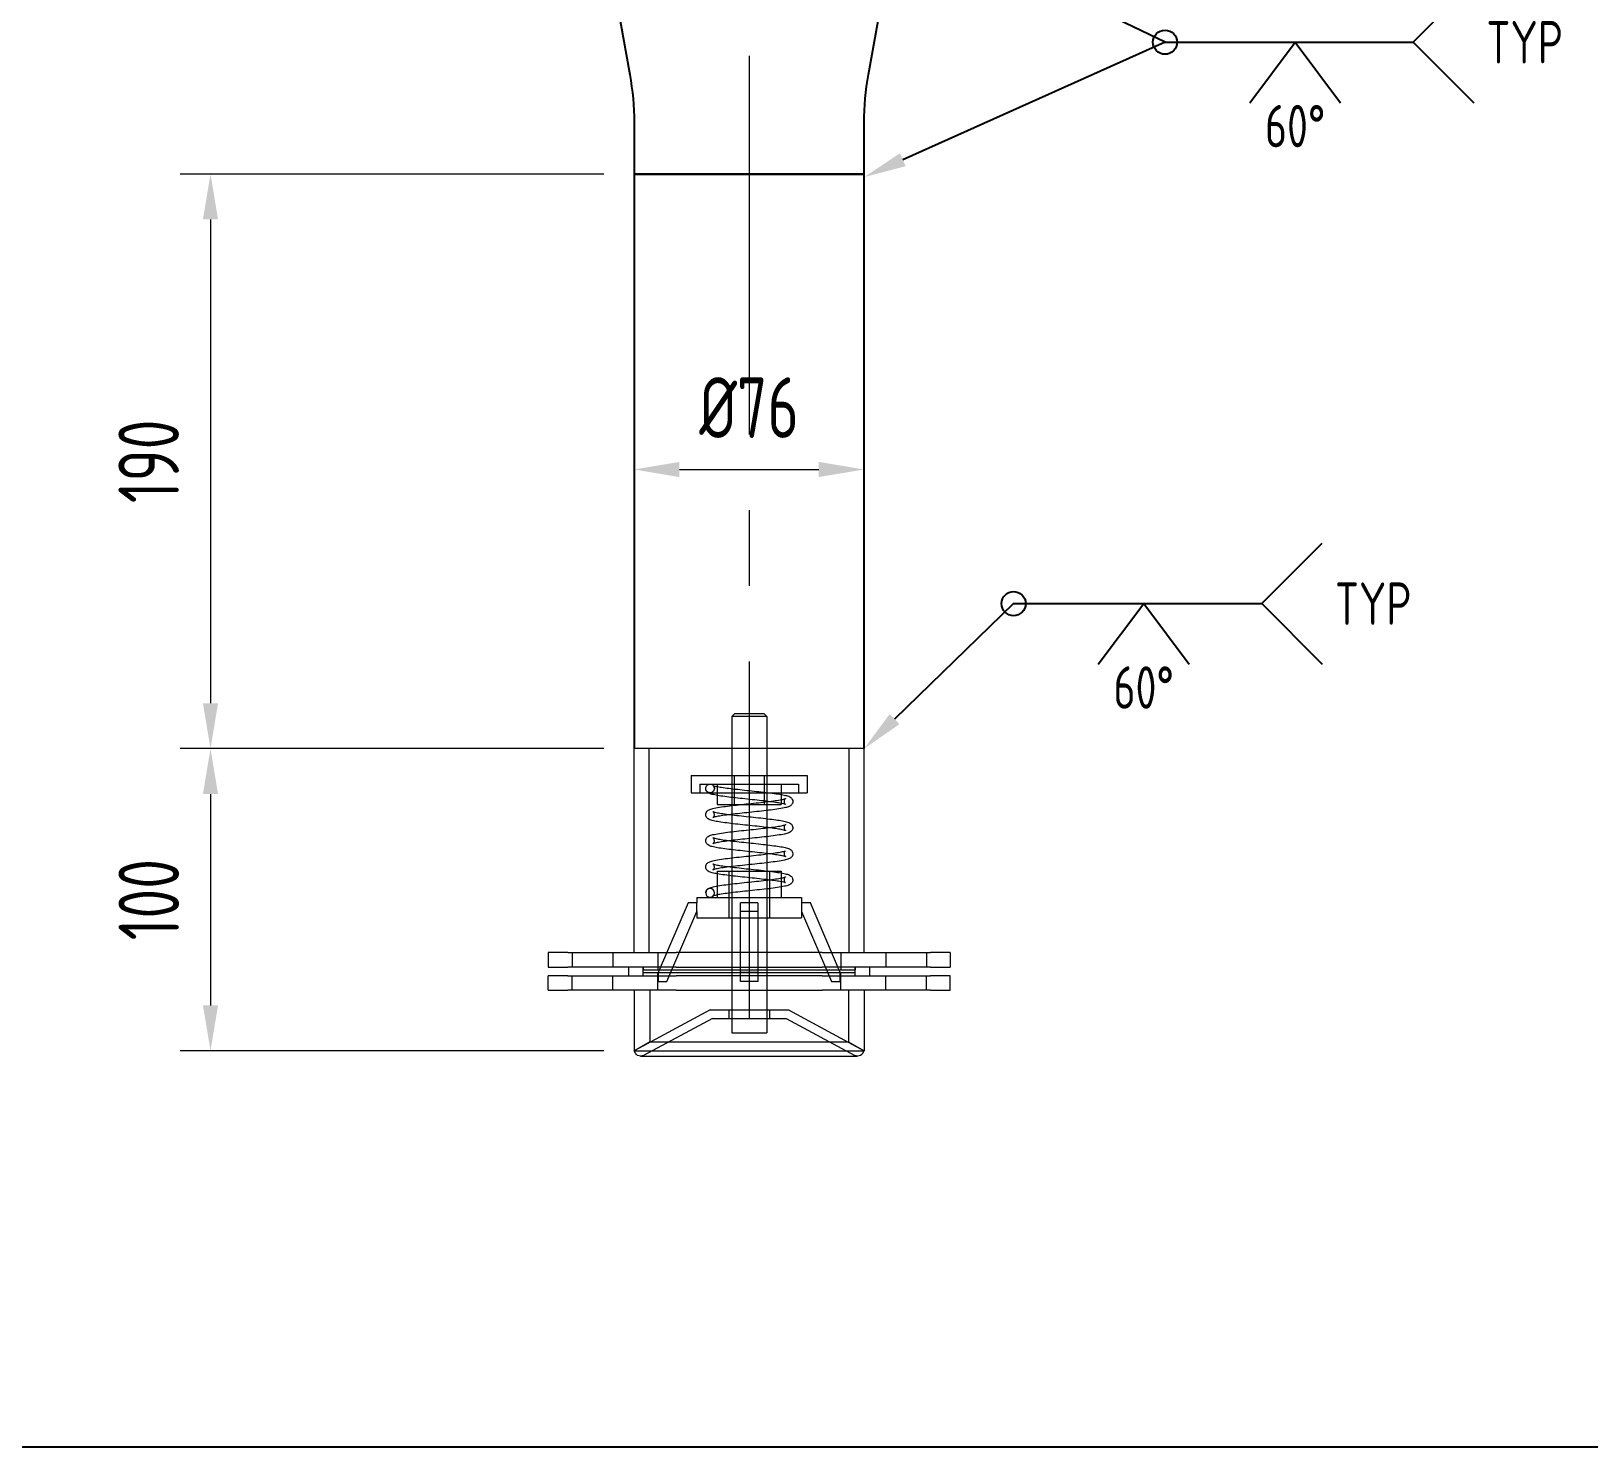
# Model space of a CAD drawing. Header units: millimetres. Extents: x -46397 to 283259, y -8690 to 23983.
# Drawn here: x 183077 to 183592, y -1792 to -1324 of the extents above; entities that cross this region are included whole.
import ezdxf

# ---------------------------------------------------------------- set-up
doc = ezdxf.new("R2010")
doc.units = ezdxf.units.MM
doc.linetypes.add('CENTER', pattern=[2, 1.25, -0.25, 0.25, -0.25])
doc.layers.get('Defpoints').update_dxf_attribs({"lineweight": 0})
for name, color, linetype, lineweight in [('AM_5', 3, 'Continuous', 25), ('Dtext', 255, 'Continuous', 20), ('DUONGTAM', 1, 'CENTER', 0), ('ĐƯỜNG ĐẬM', 255, 'Continuous', 25)]:
    doc.layers.add(name, color=color, linetype=linetype, lineweight=lineweight)
doc.layers.add('DIM', color=8, linetype='Continuous')
doc.styles.add('Chu va so', font='arial.ttf')
doc.styles.add('GHI CHÚ 1', font='isocp_IV25.ttf', dxfattribs={"width": 0.8})
doc.styles.get("Standard").update_dxf_attribs({"font": 'isocp.shx', "width": 0.8})
doc.styles.add('TCVN', font='arial.ttf')
doc.dimstyles.new('1-30SCALE', dxfattribs={"dimtxt": 75, "dimasz": 75, "dimexe": 37.5, "dimexo": 30, "dimgap": 30, "dimtad": 1, "dimtoh": 1, "dimdec": 0, "dimdsep": 46, "dimtxsty": 'GHI CHÚ 1', "dimcen": 0.09, "dimclrd": 256, "dimclre": 256, "dimclrt": 2, "dimadec": 0, "dimazin": 0, "dimtfac": 1, "dimtdec": 0, "dimtofl": 0, "dimtmove": 0, "dimatfit": 3, "dimfxl": 1, "dimlwd": 0, "dimlwe": 0, "dimarcsym": 0})

# ---------------------------------------------------------------- blocks, each defined once
blk = doc.blocks.new('*D889')
at = {"layer": 'Defpoints', "color": 0, "transparency": 16777216}
for p in [(183276.18, -1371.54, -1.5), (183136.25, -1561.32), (183276.18, -1561.32, -1.5)]:
    blk.add_point(p, dxfattribs=at)
at = {"layer": 'DIM', "linetype": 'Continuous', "lineweight": 0, "transparency": 16777216}
for p, q in [((183266.18, -1371.54), (183126.25, -1371.54)), ((183136.25, -1386.54), (183136.25, -1546.32)), ((183266.18, -1561.32), (183126.25, -1561.32))]:
    blk.add_line(p, q, dxfattribs=at)
at = {"layer": 'DIM', "transparency": 16777216}
for points in [[(183133.75, -1386.54), (183138.75, -1386.54), (183136.25, -1371.54)], [(183133.75, -1546.32), (183138.75, -1546.32), (183136.25, -1561.32)]]:
    blk.add_solid(points, dxfattribs=at)
at = {"layer": 'DIM', "color": 2, "transparency": 16777216, "insert": (183115.82, -1466.43), "char_height": 20, "attachment_point": 5, "rotation": 90, "style": 'GHI CHÚ 1'}
blk.add_mtext('190', dxfattribs=at)
blk = doc.blocks.new('*D921')
at = {"layer": 'Defpoints', "color": 0, "transparency": 16777216}
for p in [(183276.18, -1561.32, -3), (183136.25, -1661.11), (183276.18, -1661.11, -3)]:
    blk.add_point(p, dxfattribs=at)
at = {"layer": 'DIM', "linetype": 'Continuous', "lineweight": 0, "transparency": 16777216}
for p, q in [((183266.18, -1561.32), (183126.25, -1561.32)), ((183136.25, -1576.32), (183136.25, -1646.11)), ((183266.18, -1661.11), (183126.25, -1661.11))]:
    blk.add_line(p, q, dxfattribs=at)
at = {"layer": 'DIM', "transparency": 16777216}
for points in [[(183133.75, -1576.32), (183138.75, -1576.32), (183136.25, -1561.32)], [(183133.75, -1646.11), (183138.75, -1646.11), (183136.25, -1661.11)]]:
    blk.add_solid(points, dxfattribs=at)
at = {"layer": 'DIM', "color": 2, "transparency": 16777216, "insert": (183115.86, -1611.21), "char_height": 20, "attachment_point": 5, "rotation": 90, "style": 'GHI CHÚ 1'}
blk.add_mtext('100', dxfattribs=at)
blk = doc.blocks.new('*D923')
at = {"layer": 'Defpoints', "color": 0, "transparency": 16777216}
for p in [(183352.18, -1469.12), (183276.18, -1476.39, -3), (183352.18, -1476.39, -3)]:
    blk.add_point(p, dxfattribs=at)
at = {"layer": 'DIM', "linetype": 'Continuous', "lineweight": 0, "transparency": 16777216}
for p, q in [((183276.18, -1466.39), (183276.18, -1459.12)), ((183352.18, -1466.39), (183352.18, -1459.12)), ((183291.18, -1469.12), (183337.18, -1469.12))]:
    blk.add_line(p, q, dxfattribs=at)
at = {"layer": 'DIM', "transparency": 16777216}
for points in [[(183291.18, -1466.62), (183291.18, -1471.62), (183276.18, -1469.12)], [(183337.18, -1466.62), (183337.18, -1471.62), (183352.18, -1469.12)]]:
    blk.add_solid(points, dxfattribs=at)
at = {"layer": 'DIM', "color": 2, "transparency": 16777216, "insert": (183314.18, -1448.69), "char_height": 20, "attachment_point": 5, "style": 'GHI CHÚ 1'}
blk.add_mtext('%%C76', dxfattribs=at)
blk = doc.blocks.new('*S1165')
at = {"layer": 'AM_5'}
for p, q in [((170640.17, -1327.98, -3), (170560.38, -1289.61, -3)), ((170722.16, -1327.98, -3), (170742.16, -1307.98, -3)), ((170640.17, -1327.98, -3), (170553.54, -1366.81, -3)), ((170640.17, -1327.98, -3), (170722.16, -1327.98, -3)), ((170722.16, -1327.98, -3), (170742.16, -1347.98, -3))]:
    blk.add_line(p, q, dxfattribs=at)
at = {"layer": 'AM_5', "color": 2}
for p, q in [((170668.16, -1347.98, -3), (170683.16, -1327.98, -3)), ((170683.16, -1327.98, -3), (170698.16, -1347.98, -3))]:
    blk.add_line(p, q, dxfattribs=at)
blk.add_circle((170640.17, -1327.98, -3), 3.99, dxfattribs=at)
at = {"layer": 'AM_5', "linetype": 'Continuous'}
for points in [[(170561.4, -1287.51, -3), (170559.37, -1291.71, -3), (170547.77, -1283.54, -3)], [(170552.59, -1364.69, -3), (170554.5, -1368.94, -3), (170540.77, -1372.54, -3)]]:
    blk.add_trace(points, dxfattribs=at)
at = {"layer": 'AM_5', "color": 2, "char_height": 14}
for s, insert, attachment_point in [('TYP', (170746.36, -1327.98, -3), 4), ('60%%d', (170683.16, -1348.7, -3), 2)]:
    blk.add_mtext(s, dxfattribs=dict(at, insert=insert, attachment_point=attachment_point))
blk = doc.blocks.new('*S1169')
at = {"layer": 'AM_5'}
for p, q in [((170672.12, -1513.42, 2.73), (170692.12, -1493.42, 2.73)), ((170590.13, -1513.42, 2.73), (170550.82, -1551.57, 2.73)), ((170590.13, -1513.42, 2.73), (170672.12, -1513.42, 2.73)), ((170672.12, -1513.42, 2.73), (170692.12, -1533.42, 2.73))]:
    blk.add_line(p, q, dxfattribs=at)
at = {"layer": 'AM_5', "color": 2}
for p, q in [((170618.12, -1533.42, 2.73), (170633.12, -1513.42, 2.73)), ((170633.12, -1513.42, 2.73), (170648.12, -1533.42, 2.73))]:
    blk.add_line(p, q, dxfattribs=at)
blk.add_circle((170590.13, -1513.42, 2.73), 3.99, dxfattribs=at)
at = {"layer": 'AM_5', "linetype": 'Continuous'}
blk.add_trace([(170549.19, -1549.89, 2.73), (170552.44, -1553.24, 2.73), (170540.77, -1561.32, 2.73)], dxfattribs=at)
at = {"layer": 'AM_5', "color": 2, "char_height": 14}
for s, insert, attachment_point in [('TYP', (170696.32, -1513.42, 2.73), 4), ('60%%d', (170633.12, -1534.14, 2.73), 2)]:
    blk.add_mtext(s, dxfattribs=dict(at, insert=insert, attachment_point=attachment_point))
blk = doc.blocks.new('*U1826')
at = {"lineweight": 25}
for points in [[(0, 0), (2725.31, 0), (2725.31, 1785.22), (0, 1785.22)], [(0, 0), (2060.6, 0), (2060.6, 1785.22), (0, 1785.22)]]:
    blk.add_lwpolyline(points, close=True, dxfattribs=at)
at = {"layer": 'Dtext', "ltscale": 0.1}
for tag, p, height, style in [('REV_3', (2078.16, 670.53), 11.87, 'TCVN'), ('FOR_APPROVAL3', (2196.87, 669.7, -0.11), 14.24, 'TCVN'), ('REV_2', (2078.16, 626.22), 11.87, 'TCVN'), ('FOR_APPROVAL2', (2196.87, 625.38, -0.11), 14.24, 'TCVN'), ('FOR_APPROVAL1', (2196.87, 581.07, -0.1), 14.24, 'TCVN'), ('REV_1', (2078.16, 581.9), 11.87, 'TCVN'), ('REV_0', (2078.16, 537.59), 11.87, 'TCVN'), ('NGUOI_VE', (2323.34, 536.96, -0.1), 14.24, 'TCVN'), ('NGUOI_KIEM_2', (2449.21, 536.96, -0.12), 14.24, 'TCVN'), ('NGUOI_DUYET', (2601.25, 536.96, -0.12), 14.24, 'TCVN'), ('1.1_A4', (2608.88, 27.03, -0.11), 14.24, 'Chu va so'), ('A4_A4', (2656.27, 27.03, -0.11), 14.24, 'Chu va so'), ('REV.', (2695.31, 27.03, -0.11), 14.24, 'Chu va so')]:
    blk.add_attdef(tag, p, '', height=height, dxfattribs=dict(at, style=style))
for tag, p, height, style, width in [('NGAY_REV03', (2108.24, 669.7, -0.11), 12.34, 'TCVN', 0.95), ('NGAY_REV02', (2108.24, 625.38, -0.11), 12.34, 'TCVN', 0.95), ('NGAY_REV01', (2108.24, 581.07, -0.11), 12.34, 'TCVN', 0.95), ('NGAY_REV0', (2108.24, 536.75, -0.12), 12.34, 'TCVN', 0.95), ('DWD.NO', (2107.14, 11.56, -0.11), 18.99, 'Chu va so', 0.85)]:
    blk.add_attdef(tag, p, '', height=height, dxfattribs=dict(at, style=style, width=width))
at = {"layer": 'Dtext', "lineweight": 25, "ltscale": 0.1, "style": 'Chu va so'}
for tag, p, height in [('PROJECT_CODE', (2244.4, 223.15), 28.49), ('TITLE1', (2121.03, 170.18, -0.11), 18.99), ('TITLE2', (2121.03, 125.52, -0.11), 18.99), ('TITLE3', (2121.03, 81.21, -0.11), 18.99)]:
    blk.add_attdef(tag, p, '', height=height, dxfattribs=at)

msp = doc.modelspace()

# ---------------------------------------------------------------- linework, layer by layer
at = {"color": 100, "linetype": 'Continuous', "lineweight": 0, "extrusion": (0, 1, 0)}
for p, q in [((183309.43, -1549.71, -3), (183308.47, -1550.67, -3)), ((183319.98, -1550.67, -3), (183308.47, -1550.67, -3)), ((183308.47, -1550.67, -3), (183308.47, -1655.22, -3)), ((183309.43, -1549.71, -3), (183319.02, -1549.71, -3)), ((183319.02, -1549.71, -3), (183319.98, -1550.67, -3)), ((183319.98, -1550.67, -3), (183319.98, -1655.22, -3)), ((183352.18, -1561.32, -3), (183276.18, -1561.32, -3)), ((183276.18, -1628.67, -3), (183276.18, -1561.32, -3)), ((183281.13, -1628.67, -3), (183281.13, -1561.32, -3)), ((183347.23, -1628.67, -3), (183347.23, -1561.32, -3)), ((183352.18, -1628.67, -3), (183352.18, -1561.32, -3)), ((183295.04, -1570.16, -3), (183333.41, -1570.16, -3)), ((183295.04, -1570.16, -3), (183295.04, -1575.91, -3)), ((183297.92, -1573.03, -3), (183330.53, -1573.03, -3)), ((183297.92, -1573.03, -3), (183297.92, -1575.91, -3)), ((183303.68, -1573.03, -3), (183303.68, -1579.75, -3)), ((183309.29, -1570.16, -3), (183309.29, -1579.75, -3)), ((183319.17, -1570.16, -3), (183319.17, -1579.75, -3)), ((183324.78, -1573.03, -3), (183324.78, -1579.75, -3)), ((183330.53, -1573.03, -3), (183330.53, -1575.91, -3)), ((183333.41, -1570.16, -3), (183333.41, -1575.91, -3)), ((183295.04, -1575.91, -3), (183333.41, -1575.91, -3)), ((183303.68, -1579.75, -3), (183324.78, -1579.75, -3)), ((183303.68, -1601.81, -3), (183324.78, -1601.81, -3)), ((183303.68, -1601.81, -3), (183303.68, -1610.44, -3)), ((183307.51, -1601.81, -3), (183307.51, -1617.16, -3)), ((183320.94, -1601.81, -3), (183320.94, -1617.16, -3)), ((183324.78, -1601.81, -3), (183324.78, -1610.44, -3)), ((183296.96, -1610.44, -3), (183331.49, -1610.44, -3)), ((183296.96, -1610.44, -3), (183296.96, -1612.21, -3)), ((183331.49, -1610.44, -3), (183331.49, -1612.21, -3)), ((183294.02, -1612.21, -3), (183284.17, -1635.23, -3)), ((183287.04, -1638.26, -3), (183296.96, -1615.09, -3)), ((183296.96, -1612.21, -3), (183294.02, -1612.21, -3)), ((183296.96, -1615.09, -3), (183296.96, -1612.21, -3)), ((183296.96, -1615.09, -3), (183296.96, -1617.16, -3)), ((183317.1, -1612.21, -3), (183311.35, -1612.21, -3)), ((183311.35, -1635.23, -3), (183311.35, -1612.21, -3)), ((183317.1, -1615.09, -3), (183311.35, -1615.09, -3)), ((183317.1, -1612.21, -3), (183317.1, -1635.23, -3)), ((183331.49, -1612.21, -3), (183331.49, -1615.09, -3)), ((183334.43, -1612.21, -3), (183331.49, -1612.21, -3)), ((183331.49, -1615.09, -3), (183341.41, -1638.26, -3)), ((183331.49, -1615.09, -3), (183331.49, -1617.16, -3)), ((183344.29, -1635.23, -3), (183334.43, -1612.21, -3)), ((183296.96, -1617.16, -3), (183331.49, -1617.16, -3)), ((183254.31, -1628.67, -3), (183247.8, -1628.67, -3)), ((183247.8, -1628.67, -3), (183247.8, -1633.46, -3)), ((183254.31, -1628.67, -3), (183290.11, -1628.67, -3)), ((183255.72, -1628.67, -3), (183255.72, -1633.46, -3)), ((183269.15, -1628.67, -3), (183269.15, -1633.46, -3)), ((183284.01, -1628.67, -3), (183284.01, -1634.42, -3)), ((183338.34, -1628.67, -3), (183290.11, -1628.67, -3)), ((183338.34, -1628.67, -3), (183374.15, -1628.67, -3)), ((183344.44, -1628.67, -3), (183344.44, -1634.42, -3)), ((183359.31, -1628.67, -3), (183359.31, -1633.46, -3)), ((183372.74, -1628.67, -3), (183372.74, -1633.46, -3)), ((183380.65, -1628.67, -3), (183374.15, -1628.67, -3)), ((183380.65, -1628.67, -3), (183380.65, -1633.46, -3)), ((183247.8, -1633.46, -3), (183254.31, -1633.46, -3)), ((183254.31, -1636.34, -3), (183247.8, -1636.34, -3)), ((183247.8, -1641.13, -3), (183247.8, -1636.34, -3)), ((183290.11, -1633.46, -3), (183254.31, -1633.46, -3)), ((183254.31, -1636.34, -3), (183290.11, -1636.34, -3)), ((183255.72, -1641.13, -3), (183255.72, -1636.34, -3)), ((183269.15, -1641.13, -3), (183269.15, -1636.34, -3)), ((183274.42, -1636.34, -3), (183274.42, -1633.46, -3)), ((183279.22, -1633.46, -3), (183279.22, -1634.42, -3)), ((183279.22, -1636.34, -3), (183279.22, -1633.46, -3)), ((183279.22, -1634.42, -3), (183349.24, -1634.42, -3)), ((183349.24, -1635.38, -3), (183279.22, -1635.38, -3)), ((183279.22, -1636.34, -3), (183279.22, -1635.38, -3)), ((183284.01, -1641.13, -3), (183284.01, -1635.38, -3)), ((183284.17, -1635.23, -3), (183284.17, -1638.26, -3)), ((183290.11, -1633.46, -3), (183338.34, -1633.46, -3)), ((183338.34, -1636.34, -3), (183290.11, -1636.34, -3)), ((183317.1, -1635.23, -3), (183311.35, -1635.23, -3)), ((183311.35, -1638.26, -3), (183311.35, -1635.23, -3)), ((183317.1, -1635.23, -3), (183317.1, -1638.26, -3)), ((183374.15, -1633.46, -3), (183338.34, -1633.46, -3)), ((183338.34, -1636.34, -3), (183374.15, -1636.34, -3)), ((183344.29, -1638.26, -3), (183344.29, -1635.23, -3)), ((183344.44, -1641.13, -3), (183344.44, -1635.38, -3)), ((183349.24, -1633.46, -3), (183349.24, -1634.42, -3)), ((183349.24, -1636.34, -3), (183349.24, -1633.46, -3)), ((183349.24, -1636.34, -3), (183349.24, -1635.38, -3)), ((183354.03, -1636.34, -3), (183354.03, -1633.46, -3)), ((183359.31, -1641.13, -3), (183359.31, -1636.34, -3)), ((183372.74, -1641.13, -3), (183372.74, -1636.34, -3)), ((183374.15, -1633.46, -3), (183380.65, -1633.46, -3)), ((183380.65, -1636.34, -3), (183374.15, -1636.34, -3)), ((183380.65, -1641.13, -3), (183380.65, -1636.34, -3)), ((183247.8, -1641.13, -3), (183254.31, -1641.13, -3)), ((183290.11, -1641.13, -3), (183254.31, -1641.13, -3)), ((183276.18, -1641.13, -3), (183276.18, -1661.11, -3)), ((183281.33, -1641.13, -3), (183281.33, -1658.13, -3)), ((183284.17, -1638.26, -3), (183287.04, -1638.26, -3)), ((183290.11, -1641.13, -3), (183338.34, -1641.13, -3)), ((183317.1, -1638.26, -3), (183311.35, -1638.26, -3)), ((183374.15, -1641.13, -3), (183338.34, -1641.13, -3)), ((183341.41, -1638.26, -3), (183344.29, -1638.26, -3)), ((183347.02, -1641.13, -3), (183347.02, -1658.13, -3)), ((183352.18, -1641.13, -3), (183352.18, -1661.11, -3)), ((183374.15, -1641.13, -3), (183380.65, -1641.13, -3)), ((183301.26, -1647.55, -3), (183276.18, -1661.11, -3)), ((183302.03, -1650.43, -3), (183279.28, -1662.64, -3)), ((183301.26, -1647.55, -3), (183327.19, -1647.55, -3)), ((183302.03, -1650.43, -3), (183326.42, -1650.43, -3)), ((183307.51, -1647.55, -3), (183307.51, -1650.43, -3)), ((183320.94, -1647.55, -3), (183320.94, -1650.43, -3)), ((183326.42, -1650.43, -3), (183349.08, -1662.64, -3)), ((183327.19, -1647.55, -3), (183352.18, -1661.11, -3)), ((183308.47, -1655.22, -3), (183319.98, -1655.22, -3)), ((183281.33, -1658.13, -3), (183276.18, -1661.11, -3)), ((183276.18, -1661.11, -3), (183352.18, -1661.11, -3)), ((183276.66, -1661.94, -3), (183276.18, -1661.11, -3)), ((183276.18, -1661.11, -3), (183352.18, -1661.11, -3)), ((183281.33, -1658.13, -3), (183347.02, -1658.13, -3)), ((183347.02, -1658.13, -3), (183352.18, -1661.11, -3)), ((183351.7, -1661.94, -3), (183352.18, -1661.11, -3)), ((183278.32, -1662.9, -3), (183350.03, -1662.9, -3))]:
    msp.add_line(p, q, dxfattribs=at)
at = {"color": 100, "linetype": 'Continuous', "lineweight": 0, "extrusion": (0, 0, -1)}
for centre, start, end in [((-183278.32, -1660.98, 3), 270, 330), ((-183350.03, -1660.98, 3), 210, 270), ((-183278.32, -1660.98, 3), 240, 270), ((-183350.03, -1660.98, 3), 270, 300)]:
    msp.add_arc(centre, 1.92, start, end, dxfattribs=at)
msp.add_ellipse((183301.28, -1609, -3), major_axis=(1.44, 0), ratio=0.994418, dxfattribs=at)
at = {"color": 100, "linetype": 'Continuous', "lineweight": 0}
for points, knots in [([(183302.72, -1574.47, -3), (183302.72, -1574.29, -3), (183302.68, -1574.11, -3), (183302.54, -1573.77, -3), (183302.44, -1573.61, -3), (183302.18, -1573.34, -3), (183302.02, -1573.23, -3), (183301.68, -1573.09, -3), (183301.49, -1573.05, -3), (183301.12, -1573.04, -3), (183300.93, -1573.07, -3), (183300.58, -1573.21, -3), (183300.42, -1573.31, -3), (183300.15, -1573.56, -3), (183300.04, -1573.72, -3), (183299.89, -1574.06, -3), (183299.85, -1574.24, -3), (183299.83, -1574.61, -3), (183299.86, -1574.8, -3), (183300, -1575.15, -3), (183300.09, -1575.31, -3), (183300.35, -1575.58, -3), (183300.5, -1575.69, -3), (183300.84, -1575.85, -3), (183301.02, -1575.89, -3), (183301.4, -1575.91, -3), (183301.59, -1575.88, -3), (183301.94, -1575.76, -3), (183302.1, -1575.66, -3), (183302.38, -1575.41, -3), (183302.49, -1575.26, -3), (183302.57, -1575.09, -3), (183302.62, -1575, -3), (183302.66, -1574.9, -3), (183302.7, -1574.69, -3), (183302.72, -1574.59, -3), (183302.72, -1574.48, -3), (183302.72, -1574.48, -3), (183302.72, -1574.47, -3)], [-1.8232205, -1.8232205, -1.8232205, -1.8232205, -1.7656573, -1.7656573, -1.7070607, -1.7070607, -1.648464, -1.648464, -1.5898673, -1.5898673, -1.5312706, -1.5312706, -1.472674, -1.472674, -1.4140773, -1.4140773, -1.3554806, -1.3554806, -1.296884, -1.296884, -1.2382873, -1.2382873, -1.1796906, -1.1796906, -1.121094, -1.121094, -1.0624973, -1.0624973, -1.0039006, -1.0039006, -0.9453039, -0.9453039, -0.9453039, -0.912127, -0.912127, -0.8789501, -0.8789501, -0.8779166, -0.8779166, -0.8779166, -0.8779166]), ([(183299.84, -1609, -3), (183299.84, -1608.78, -3), (183299.89, -1608.55, -3), (183300.06, -1608.17, -3), (183300.17, -1608.01, -3), (183300.41, -1607.75, -3), (183300.55, -1607.65, -3), (183300.87, -1607.44, -3), (183301.06, -1607.35, -3), (183301.68, -1607.12, -3), (183302.14, -1607, -3), (183303.4, -1606.73, -3), (183304.23, -1606.59, -3), (183306.01, -1606.33, -3), (183306.94, -1606.21, -3), (183308.9, -1605.98, -3), (183309.93, -1605.86, -3), (183312.04, -1605.63, -3), (183313.13, -1605.51, -3), (183315.29, -1605.28, -3), (183316.37, -1605.17, -3), (183318.45, -1604.94, -3), (183319.45, -1604.83, -3), (183321.31, -1604.6, -3), (183322.18, -1604.49, -3), (183323.7, -1604.26, -3), (183324.37, -1604.15, -3), (183325.43, -1603.94, -3), (183325.84, -1603.84, -3), (183326.17, -1603.72, -3), (183326.24, -1603.69, -3), (183326.24, -1603.69, -3), (183326.24, -1603.69, -3), (183326.24, -1603.69, -3), (183326.21, -1603.71, -3), (183326.11, -1603.79, -3), (183326.06, -1603.84, -3), (183325.93, -1604, -3), (183325.84, -1604.15, -3), (183325.76, -1604.44, -3), (183325.74, -1604.56, -3), (183325.74, -1604.88, -3), (183325.78, -1605.07, -3), (183325.92, -1605.37, -3), (183326.01, -1605.48, -3), (183326.14, -1605.61, -3), (183326.19, -1605.65, -3), (183326.23, -1605.68, -3), (183326.24, -1605.68, -3), (183326.24, -1605.68, -3), (183326.23, -1605.68, -3), (183326.19, -1605.66, -3), (183326.1, -1605.62, -3), (183325.77, -1605.52, -3), (183325.47, -1605.44, -3), (183324.66, -1605.27, -3), (183324.1, -1605.17, -3), (183322.78, -1604.97, -3), (183321.99, -1604.86, -3), (183320.27, -1604.64, -3), (183319.31, -1604.53, -3), (183317.32, -1604.3, -3), (183316.26, -1604.19, -3), (183314.14, -1603.96, -3), (183313.05, -1603.85, -3), (183310.94, -1603.62, -3), (183309.89, -1603.51, -3), (183307.91, -1603.28, -3), (183306.97, -1603.16, -3), (183305.25, -1602.93, -3), (183304.46, -1602.82, -3), (183303.08, -1602.58, -3), (183302.48, -1602.46, -3), (183301.47, -1602.19, -3), (183301.06, -1602.08, -3), (183300.52, -1601.7, -3), (183300.42, -1601.62, -3), (183300.21, -1601.41, -3), (183300.11, -1601.28, -3), (183299.91, -1600.9, -3), (183299.84, -1600.64, -3), (183299.84, -1600.16, -3), (183299.89, -1599.94, -3), (183300.04, -1599.57, -3), (183300.15, -1599.41, -3), (183300.39, -1599.14, -3), (183300.52, -1599.04, -3), (183300.84, -1598.82, -3), (183301.02, -1598.74, -3), (183301.62, -1598.5, -3), (183302.06, -1598.38, -3), (183303.28, -1598.12, -3), (183304.11, -1597.98, -3), (183305.88, -1597.72, -3), (183306.8, -1597.6, -3), (183308.75, -1597.36, -3), (183309.78, -1597.24, -3), (183311.89, -1597.01, -3), (183312.98, -1596.9, -3), (183315.13, -1596.67, -3), (183316.22, -1596.55, -3), (183318.3, -1596.33, -3), (183319.31, -1596.21, -3), (183321.18, -1595.98, -3), (183322.06, -1595.87, -3), (183323.6, -1595.65, -3), (183324.28, -1595.54, -3), (183325.37, -1595.32, -3), (183325.79, -1595.22, -3), (183326.15, -1595.1, -3), (183326.22, -1595.07, -3), (183326.24, -1595.06, -3), (183326.24, -1595.06, -3), (183326.24, -1595.06, -3), (183326.22, -1595.07, -3), (183326.13, -1595.14, -3), (183326.07, -1595.19, -3), (183325.94, -1595.35, -3), (183325.85, -1595.5, -3), (183325.76, -1595.79, -3), (183325.74, -1595.92, -3), (183325.74, -1596.24, -3), (183325.78, -1596.44, -3), (183325.92, -1596.73, -3), (183326, -1596.84, -3), (183326.14, -1596.98, -3), (183326.19, -1597.01, -3), (183326.23, -1597.04, -3), (183326.24, -1597.05, -3), (183326.24, -1597.05, -3), (183326.23, -1597.04, -3), (183326.19, -1597.02, -3), (183326.1, -1596.99, -3), (183325.77, -1596.89, -3), (183325.48, -1596.81, -3), (183324.67, -1596.64, -3), (183324.11, -1596.54, -3), (183322.8, -1596.34, -3), (183322.01, -1596.23, -3), (183320.28, -1596.01, -3), (183319.33, -1595.9, -3), (183317.34, -1595.67, -3), (183316.28, -1595.56, -3), (183314.16, -1595.33, -3), (183313.07, -1595.22, -3), (183310.96, -1594.99, -3), (183309.91, -1594.88, -3), (183307.93, -1594.65, -3), (183306.99, -1594.53, -3), (183305.26, -1594.3, -3), (183304.47, -1594.19, -3), (183303.09, -1593.95, -3), (183302.5, -1593.83, -3), (183301.47, -1593.56, -3), (183301.07, -1593.45, -3), (183300.53, -1593.07, -3), (183300.42, -1592.99, -3), (183300.22, -1592.78, -3), (183300.11, -1592.65, -3), (183299.91, -1592.27, -3), (183299.84, -1592.01, -3), (183299.84, -1591.53, -3), (183299.88, -1591.31, -3), (183300.04, -1590.94, -3), (183300.15, -1590.78, -3), (183300.39, -1590.51, -3), (183300.52, -1590.4, -3), (183300.84, -1590.19, -3), (183301.02, -1590.11, -3), (183301.61, -1589.87, -3), (183302.06, -1589.75, -3), (183303.28, -1589.49, -3), (183304.1, -1589.35, -3), (183305.87, -1589.09, -3), (183306.79, -1588.97, -3), (183308.74, -1588.73, -3), (183309.77, -1588.61, -3), (183311.88, -1588.38, -3), (183312.97, -1588.27, -3), (183315.13, -1588.04, -3), (183316.21, -1587.92, -3), (183318.29, -1587.69, -3), (183319.31, -1587.58, -3), (183321.18, -1587.35, -3), (183322.05, -1587.24, -3), (183323.6, -1587.02, -3), (183324.28, -1586.9, -3), (183325.36, -1586.69, -3), (183325.79, -1586.59, -3), (183326.15, -1586.47, -3), (183326.22, -1586.44, -3), (183326.24, -1586.43, -3), (183326.24, -1586.43, -3), (183326.24, -1586.43, -3), (183326.22, -1586.44, -3), (183326.13, -1586.51, -3), (183326.08, -1586.55, -3), (183325.94, -1586.72, -3), (183325.85, -1586.86, -3), (183325.76, -1587.16, -3), (183325.74, -1587.29, -3), (183325.74, -1587.61, -3), (183325.78, -1587.8, -3), (183325.92, -1588.1, -3), (183326, -1588.21, -3), (183326.14, -1588.35, -3), (183326.19, -1588.38, -3), (183326.23, -1588.41, -3), (183326.24, -1588.42, -3), (183326.24, -1588.42, -3), (183326.23, -1588.41, -3), (183326.19, -1588.39, -3), (183326.1, -1588.36, -3), (183325.77, -1588.25, -3), (183325.48, -1588.18, -3), (183324.67, -1588.01, -3), (183324.11, -1587.91, -3), (183322.8, -1587.71, -3), (183322.01, -1587.6, -3), (183320.28, -1587.38, -3), (183319.33, -1587.27, -3), (183317.34, -1587.04, -3), (183316.28, -1586.93, -3), (183314.16, -1586.7, -3), (183313.07, -1586.59, -3), (183310.96, -1586.36, -3), (183309.91, -1586.25, -3), (183307.93, -1586.02, -3), (183306.99, -1585.9, -3), (183305.26, -1585.67, -3), (183304.47, -1585.55, -3), (183303.09, -1585.32, -3), (183302.5, -1585.19, -3), (183301.48, -1584.92, -3), (183301.07, -1584.81, -3), (183300.53, -1584.44, -3), (183300.42, -1584.36, -3), (183300.22, -1584.15, -3), (183300.11, -1584.02, -3), (183299.91, -1583.64, -3), (183299.84, -1583.38, -3), (183299.84, -1582.89, -3), (183299.88, -1582.68, -3), (183300.04, -1582.3, -3), (183300.15, -1582.14, -3), (183300.39, -1581.87, -3), (183300.52, -1581.77, -3), (183300.84, -1581.56, -3), (183301.02, -1581.47, -3), (183301.61, -1581.24, -3), (183302.06, -1581.12, -3), (183303.28, -1580.85, -3), (183304.1, -1580.71, -3), (183305.87, -1580.45, -3), (183306.79, -1580.33, -3), (183308.74, -1580.1, -3), (183309.77, -1579.98, -3), (183311.88, -1579.75, -3), (183312.97, -1579.63, -3), (183315.13, -1579.4, -3), (183316.21, -1579.29, -3), (183318.29, -1579.06, -3), (183319.3, -1578.95, -3), (183321.18, -1578.72, -3), (183322.05, -1578.61, -3), (183323.6, -1578.38, -3), (183324.28, -1578.27, -3), (183325.36, -1578.06, -3), (183325.79, -1577.95, -3), (183326.15, -1577.84, -3), (183326.22, -1577.8, -3), (183326.24, -1577.79, -3), (183326.24, -1577.79, -3), (183326.24, -1577.79, -3), (183326.22, -1577.81, -3), (183326.13, -1577.88, -3), (183326.08, -1577.92, -3), (183325.94, -1578.09, -3), (183325.85, -1578.23, -3), (183325.76, -1578.52, -3), (183325.74, -1578.66, -3), (183325.74, -1578.98, -3), (183325.78, -1579.17, -3), (183325.92, -1579.47, -3), (183326, -1579.58, -3), (183326.14, -1579.71, -3), (183326.19, -1579.75, -3), (183326.23, -1579.78, -3), (183326.24, -1579.78, -3), (183326.24, -1579.78, -3), (183326.23, -1579.78, -3), (183326.19, -1579.76, -3), (183326.1, -1579.72, -3), (183325.77, -1579.62, -3), (183325.48, -1579.55, -3), (183324.67, -1579.38, -3), (183324.11, -1579.28, -3), (183322.8, -1579.07, -3), (183322.01, -1578.96, -3), (183320.28, -1578.75, -3), (183319.33, -1578.63, -3), (183317.34, -1578.41, -3), (183316.28, -1578.3, -3), (183314.16, -1578.07, -3), (183313.07, -1577.96, -3), (183310.96, -1577.73, -3), (183309.91, -1577.61, -3), (183307.93, -1577.38, -3), (183306.99, -1577.27, -3), (183305.26, -1577.04, -3), (183304.47, -1576.92, -3), (183303.09, -1576.68, -3), (183302.5, -1576.56, -3), (183301.48, -1576.29, -3), (183301.07, -1576.18, -3), (183300.47, -1575.77, -3), (183300.29, -1575.62, -3), (183300.06, -1575.29, -3), (183299.98, -1575.15, -3), (183299.87, -1574.83, -3), (183299.84, -1574.65, -3), (183299.84, -1574.47, -3)], [0, 0, 0, 0, 0.899594, 0.899594, 1.758358, 1.758358, 2.752121, 2.752121, 4.346928, 4.346928, 7.619674, 7.619674, 11.51061, 11.51061, 14.903317, 14.903317, 18.19744, 18.19744, 21.46035, 21.46035, 24.705809, 24.705809, 27.936827, 27.936827, 31.150338, 31.150338, 34.333636, 34.333636, 37.445047, 37.445047, 38.849689, 38.849689, 38.894716, 38.894716, 39.852659, 39.852659, 40.42953, 40.42953, 41.269271, 41.269271, 41.809554, 41.809554, 42.653452, 42.653452, 43.443351, 43.443351, 44.209327, 44.209327, 44.723729, 44.723729, 45.148342, 45.148342, 46.5857, 46.5857, 48.878952, 48.878952, 51.722925, 51.722925, 54.801939, 54.801939, 57.970546, 57.970546, 61.176402, 61.176402, 64.402189, 64.402189, 67.642618, 67.642618, 70.898491, 70.898491, 74.177941, 74.177941, 77.509422, 77.509422, 81.028678, 81.028678, 81.785767, 81.785767, 82.57489, 82.57489, 83.625438, 83.625438, 84.476791, 84.476791, 85.338813, 85.338813, 86.317569, 86.317569, 87.849585, 87.849585, 91.045185, 91.045185, 94.968423, 94.968423, 98.37159, 98.37159, 101.668023, 101.668023, 104.931996, 104.931996, 108.17818, 108.17818, 111.409921, 111.409921, 114.624463, 114.624463, 117.809807, 117.809807, 120.926709, 120.926709, 122.343724, 122.343724, 122.525206, 122.525206, 123.400431, 123.400431, 124.009787, 124.009787, 124.865724, 124.865724, 125.439641, 125.439641, 126.277914, 126.277914, 127.068903, 127.068903, 127.834567, 127.834567, 128.353848, 128.353848, 128.77163, 128.77163, 130.204854, 130.204854, 132.492122, 132.492122, 135.333974, 135.333974, 138.412081, 138.412081, 141.580343, 141.580343, 144.786035, 144.786035, 148.01172, 148.01172, 151.252059, 151.252059, 154.507819, 154.507819, 157.787064, 157.787064, 161.118014, 161.118014, 164.634712, 164.634712, 165.396918, 165.396918, 166.198461, 166.198461, 167.253442, 167.253442, 168.104673, 168.104673, 168.966609, 168.966609, 169.944744, 169.944744, 171.47398, 171.47398, 174.66587, 174.66587, 178.59043, 178.59043, 181.994108, 181.994108, 185.290653, 185.290653, 188.554676, 188.554676, 191.800894, 191.800894, 195.032669, 195.032669, 198.247259, 198.247259, 201.432696, 201.432696, 204.549849, 204.549849, 205.967421, 205.967421, 206.155328, 206.155328, 207.026626, 207.026626, 207.637567, 207.637567, 208.494328, 208.494328, 209.06975, 209.06975, 209.907766, 209.907766, 210.698806, 210.698806, 211.464456, 211.464456, 211.983959, 211.983959, 212.40143, 212.40143, 213.834466, 213.834466, 216.12146, 216.12146, 218.963215, 218.963215, 222.041281, 222.041281, 225.209527, 225.209527, 228.415212, 228.415212, 231.640892, 231.640892, 234.881227, 234.881227, 238.136982, 238.136982, 241.416218, 241.416218, 244.747144, 244.747144, 248.263726, 248.263726, 249.026166, 249.026166, 249.828282, 249.828282, 250.883466, 250.883466, 251.73469, 251.73469, 252.596623, 252.596623, 253.574732, 253.574732, 255.103853, 255.103853, 258.295589, 258.295589, 262.220203, 262.220203, 265.623902, 265.623902, 268.920452, 268.920452, 272.184477, 272.184477, 275.430697, 275.430697, 278.662473, 278.662473, 281.877065, 281.877065, 285.062506, 285.062506, 288.179669, 288.179669, 289.597265, 289.597265, 289.785438, 289.785438, 290.656573, 290.656573, 291.26758, 291.26758, 292.124376, 292.124376, 292.69986, 292.69986, 293.537865, 293.537865, 294.328907, 294.328907, 295.094556, 295.094556, 295.614069, 295.614069, 296.031527, 296.031527, 297.464555, 297.464555, 299.751538, 299.751538, 302.593289, 302.593289, 305.671353, 305.671353, 308.839599, 308.839599, 312.045283, 312.045283, 315.270963, 315.270963, 318.511298, 318.511298, 321.767052, 321.767052, 325.046288, 325.046288, 328.377213, 328.377213, 331.89379, 331.89379, 333.127126, 333.127126, 333.805475, 333.805475, 334.520938, 334.520938, 334.520938, 334.520938]), ([(183302.72, -1574.47, -3), (183302.72, -1574.27, -3), (183302.66, -1574.06, -3), (183302.52, -1573.77, -3), (183302.44, -1573.67, -3), (183302.31, -1573.54, -3), (183302.26, -1573.51, -3), (183302.22, -1573.48, -3), (183302.21, -1573.48, -3), (183302.21, -1573.48, -3), (183302.22, -1573.48, -3), (183302.28, -1573.51, -3), (183302.37, -1573.54, -3), (183302.72, -1573.65, -3), (183303.04, -1573.73, -3), (183303.88, -1573.9, -3), (183304.45, -1574, -3), (183305.8, -1574.21, -3), (183306.6, -1574.32, -3), (183308.34, -1574.54, -3), (183309.3, -1574.65, -3), (183311.31, -1574.87, -3), (183312.37, -1574.99, -3), (183314.5, -1575.21, -3), (183315.58, -1575.33, -3), (183317.69, -1575.55, -3), (183318.73, -1575.67, -3), (183320.7, -1575.9, -3), (183321.64, -1576.01, -3), (183323.34, -1576.24, -3), (183324.12, -1576.36, -3), (183325.48, -1576.6, -3), (183326.06, -1576.72, -3), (183327.06, -1577, -3), (183327.46, -1577.1, -3), (183328.02, -1577.52, -3), (183328.11, -1577.61, -3), (183328.29, -1577.82, -3), (183328.38, -1577.94, -3), (183328.55, -1578.3, -3), (183328.62, -1578.56, -3), (183328.61, -1579.03, -3), (183328.56, -1579.24, -3), (183328.4, -1579.61, -3), (183328.29, -1579.77, -3), (183328.05, -1580.03, -3), (183327.92, -1580.14, -3), (183327.59, -1580.35, -3), (183327.4, -1580.43, -3), (183326.79, -1580.67, -3), (183326.33, -1580.79, -3), (183325.09, -1581.05, -3), (183324.26, -1581.19, -3), (183322.48, -1581.45, -3), (183321.55, -1581.57, -3), (183319.6, -1581.81, -3), (183318.56, -1581.93, -3), (183316.45, -1582.16, -3), (183315.36, -1582.27, -3), (183313.2, -1582.5, -3), (183312.12, -1582.62, -3), (183310.05, -1582.84, -3), (183309.04, -1582.96, -3), (183307.17, -1583.19, -3), (183306.3, -1583.3, -3), (183304.78, -1583.52, -3), (183304.11, -1583.63, -3), (183303.04, -1583.84, -3), (183302.62, -1583.95, -3), (183302.29, -1584.06, -3), (183302.22, -1584.09, -3), (183302.21, -1584.1, -3), (183302.21, -1584.1, -3), (183302.21, -1584.1, -3), (183302.24, -1584.09, -3), (183302.34, -1584, -3), (183302.39, -1583.96, -3), (183302.53, -1583.79, -3), (183302.61, -1583.64, -3), (183302.7, -1583.36, -3), (183302.72, -1583.23, -3), (183302.72, -1582.91, -3), (183302.67, -1582.72, -3), (183302.53, -1582.42, -3), (183302.45, -1582.32, -3), (183302.32, -1582.18, -3), (183302.27, -1582.14, -3), (183302.22, -1582.11, -3), (183302.21, -1582.11, -3), (183302.21, -1582.11, -3), (183302.22, -1582.11, -3), (183302.27, -1582.13, -3), (183302.36, -1582.17, -3), (183302.68, -1582.27, -3), (183302.98, -1582.35, -3), (183303.79, -1582.52, -3), (183304.35, -1582.62, -3), (183305.67, -1582.82, -3), (183306.46, -1582.93, -3), (183308.18, -1583.15, -3), (183309.14, -1583.26, -3), (183311.13, -1583.49, -3), (183312.19, -1583.6, -3), (183314.31, -1583.83, -3), (183315.4, -1583.94, -3), (183317.51, -1584.17, -3), (183318.56, -1584.28, -3), (183320.54, -1584.51, -3), (183321.48, -1584.63, -3), (183323.2, -1584.86, -3), (183323.99, -1584.97, -3), (183325.37, -1585.21, -3), (183325.97, -1585.33, -3), (183326.99, -1585.6, -3), (183327.39, -1585.71, -3), (183327.94, -1586.09, -3), (183328.04, -1586.17, -3), (183328.24, -1586.38, -3), (183328.34, -1586.51, -3), (183328.54, -1586.89, -3), (183328.61, -1587.15, -3), (183328.62, -1587.63, -3), (183328.57, -1587.85, -3), (183328.41, -1588.22, -3), (183328.3, -1588.38, -3), (183328.06, -1588.65, -3), (183327.93, -1588.76, -3), (183327.61, -1588.97, -3), (183327.43, -1589.05, -3), (183326.84, -1589.29, -3), (183326.39, -1589.41, -3), (183325.17, -1589.67, -3), (183324.35, -1589.81, -3), (183322.58, -1590.07, -3), (183321.66, -1590.19, -3), (183319.71, -1590.43, -3), (183318.68, -1590.55, -3), (183316.57, -1590.78, -3), (183315.48, -1590.89, -3), (183313.32, -1591.12, -3), (183312.24, -1591.24, -3), (183310.16, -1591.46, -3), (183309.14, -1591.58, -3), (183307.27, -1591.81, -3), (183306.4, -1591.92, -3), (183304.86, -1592.14, -3), (183304.18, -1592.25, -3), (183303.09, -1592.47, -3), (183302.66, -1592.57, -3), (183302.31, -1592.69, -3), (183302.23, -1592.72, -3), (183302.22, -1592.73, -3), (183302.21, -1592.73, -3), (183302.21, -1592.73, -3), (183302.24, -1592.72, -3), (183302.33, -1592.65, -3), (183302.38, -1592.6, -3), (183302.52, -1592.44, -3), (183302.61, -1592.29, -3), (183302.7, -1592, -3), (183302.72, -1591.87, -3), (183302.72, -1591.55, -3), (183302.67, -1591.35, -3), (183302.53, -1591.06, -3), (183302.45, -1590.95, -3), (183302.32, -1590.81, -3), (183302.27, -1590.78, -3), (183302.22, -1590.75, -3), (183302.21, -1590.74, -3), (183302.21, -1590.74, -3), (183302.22, -1590.75, -3), (183302.26, -1590.77, -3), (183302.35, -1590.8, -3), (183302.68, -1590.9, -3), (183302.98, -1590.98, -3), (183303.78, -1591.15, -3), (183304.34, -1591.25, -3), (183305.66, -1591.45, -3), (183306.45, -1591.56, -3), (183308.17, -1591.78, -3), (183309.13, -1591.89, -3), (183311.12, -1592.12, -3), (183312.17, -1592.23, -3), (183314.3, -1592.46, -3), (183315.38, -1592.57, -3), (183317.5, -1592.8, -3), (183318.54, -1592.91, -3), (183320.52, -1593.14, -3), (183321.47, -1593.26, -3), (183323.19, -1593.49, -3), (183323.98, -1593.6, -3), (183325.36, -1593.84, -3), (183325.96, -1593.96, -3), (183326.98, -1594.23, -3), (183327.38, -1594.34, -3), (183327.93, -1594.72, -3), (183328.03, -1594.8, -3), (183328.24, -1595.01, -3), (183328.34, -1595.14, -3), (183328.54, -1595.52, -3), (183328.61, -1595.78, -3), (183328.62, -1596.26, -3), (183328.57, -1596.48, -3), (183328.41, -1596.85, -3), (183328.3, -1597.01, -3), (183328.07, -1597.28, -3), (183327.93, -1597.39, -3), (183327.61, -1597.6, -3), (183327.43, -1597.68, -3), (183326.84, -1597.92, -3), (183326.4, -1598.04, -3), (183325.18, -1598.3, -3), (183324.35, -1598.44, -3), (183322.59, -1598.7, -3), (183321.66, -1598.83, -3), (183319.71, -1599.06, -3), (183318.68, -1599.18, -3), (183316.58, -1599.41, -3), (183315.49, -1599.52, -3), (183313.33, -1599.75, -3), (183312.24, -1599.87, -3), (183310.16, -1600.1, -3), (183309.15, -1600.21, -3), (183307.28, -1600.44, -3), (183306.4, -1600.55, -3), (183304.86, -1600.77, -3), (183304.18, -1600.89, -3), (183303.09, -1601.1, -3), (183302.66, -1601.2, -3), (183302.31, -1601.32, -3), (183302.23, -1601.35, -3), (183302.22, -1601.36, -3), (183302.21, -1601.36, -3), (183302.21, -1601.36, -3), (183302.24, -1601.35, -3), (183302.33, -1601.28, -3), (183302.38, -1601.24, -3), (183302.51, -1601.07, -3), (183302.6, -1600.93, -3), (183302.7, -1600.63, -3), (183302.72, -1600.5, -3), (183302.72, -1600.18, -3), (183302.67, -1599.99, -3), (183302.53, -1599.69, -3), (183302.45, -1599.58, -3), (183302.32, -1599.44, -3), (183302.27, -1599.41, -3), (183302.22, -1599.38, -3), (183302.21, -1599.38, -3), (183302.21, -1599.38, -3), (183302.22, -1599.38, -3), (183302.26, -1599.4, -3), (183302.35, -1599.43, -3), (183302.68, -1599.54, -3), (183302.98, -1599.61, -3), (183303.78, -1599.78, -3), (183304.34, -1599.88, -3), (183305.66, -1600.09, -3), (183306.45, -1600.19, -3), (183308.17, -1600.41, -3), (183309.12, -1600.52, -3), (183311.12, -1600.75, -3), (183312.17, -1600.86, -3), (183314.3, -1601.09, -3), (183315.38, -1601.2, -3), (183317.5, -1601.43, -3), (183318.54, -1601.55, -3), (183320.52, -1601.77, -3), (183321.47, -1601.89, -3), (183323.19, -1602.12, -3), (183323.98, -1602.24, -3), (183325.36, -1602.48, -3), (183325.96, -1602.6, -3), (183326.98, -1602.87, -3), (183327.38, -1602.98, -3), (183327.93, -1603.35, -3), (183328.03, -1603.43, -3), (183328.24, -1603.64, -3), (183328.34, -1603.77, -3), (183328.54, -1604.15, -3), (183328.61, -1604.42, -3), (183328.62, -1604.9, -3), (183328.57, -1605.11, -3), (183328.41, -1605.49, -3), (183328.3, -1605.65, -3), (183328.07, -1605.92, -3), (183327.93, -1606.02, -3), (183327.61, -1606.23, -3), (183327.43, -1606.32, -3), (183326.84, -1606.55, -3), (183326.4, -1606.67, -3), (183325.18, -1606.94, -3), (183324.35, -1607.08, -3), (183322.59, -1607.34, -3), (183321.66, -1607.46, -3), (183319.71, -1607.69, -3), (183318.68, -1607.81, -3), (183316.58, -1608.04, -3), (183315.49, -1608.16, -3), (183313.33, -1608.39, -3), (183312.24, -1608.5, -3), (183310.16, -1608.73, -3), (183309.15, -1608.84, -3), (183307.28, -1609.07, -3), (183306.4, -1609.18, -3), (183304.86, -1609.41, -3), (183304.18, -1609.52, -3), (183303.09, -1609.73, -3), (183302.66, -1609.84, -3), (183302.31, -1609.95, -3), (183302.23, -1609.99, -3), (183302.22, -1610, -3), (183302.21, -1610, -3), (183302.21, -1610, -3), (183302.24, -1609.98, -3), (183302.33, -1609.91, -3), (183302.38, -1609.87, -3), (183302.51, -1609.71, -3), (183302.6, -1609.56, -3), (183302.7, -1609.27, -3), (183302.72, -1609.13, -3), (183302.72, -1609, -3)], [0, 0, 0, 0, 0.89219, 0.89219, 1.672721, 1.672721, 2.441728, 2.441728, 2.913856, 2.913856, 3.398037, 3.398037, 4.871576, 4.871576, 7.216513, 7.216513, 10.07839, 10.07839, 13.165004, 13.165004, 16.336517, 16.336517, 19.543758, 19.543758, 22.770424, 22.770424, 26.011633, 26.011633, 29.2685, 29.2685, 32.549755, 32.549755, 35.886006, 35.886006, 39.429011, 39.429011, 40.142883, 40.142883, 40.837132, 40.837132, 41.850343, 41.850343, 42.701795, 42.701795, 43.565476, 43.565476, 44.554419, 44.554419, 46.13224, 46.13224, 49.384945, 49.384945, 53.285089, 53.285089, 56.680472, 56.680472, 59.975192, 59.975192, 63.23838, 63.23838, 66.484029, 66.484029, 69.715239, 69.715239, 72.929024, 72.929024, 76.112869, 76.112869, 79.225757, 79.225757, 80.633753, 80.633753, 80.71466, 80.71466, 81.650968, 81.650968, 82.236161, 82.236161, 83.07992, 83.07992, 83.629363, 83.629363, 84.47175, 84.47175, 85.261942, 85.261942, 86.027833, 86.027833, 86.543546, 86.543546, 86.966323, 86.966323, 88.402569, 88.402569, 90.694212, 90.694212, 93.537617, 93.537617, 96.616388, 96.616388, 99.784903, 99.784903, 102.990714, 102.990714, 106.216474, 106.216474, 109.456879, 109.456879, 112.712721, 112.712721, 115.992116, 115.992116, 119.323454, 119.323454, 122.842019, 122.842019, 123.600482, 123.600482, 124.392911, 124.392911, 125.444648, 125.444648, 126.295971, 126.295971, 127.157968, 127.157968, 128.136546, 128.136546, 129.667767, 129.667767, 132.862309, 132.862309, 136.785927, 136.785927, 140.189239, 140.189239, 143.485704, 143.485704, 146.749691, 146.749691, 149.995885, 149.995885, 153.227636, 153.227636, 156.442192, 156.442192, 159.627562, 159.627562, 162.744536, 162.744536, 164.16171, 164.16171, 164.345025, 164.345025, 165.21913, 165.21913, 165.828938, 165.828938, 166.68511, 166.68511, 167.259457, 167.259457, 168.097656, 168.097656, 168.88866, 168.88866, 169.65432, 169.65432, 170.173664, 170.173664, 170.591357, 170.591357, 172.024528, 172.024528, 174.311717, 174.311717, 177.153542, 177.153542, 180.231637, 180.231637, 183.399894, 183.399894, 186.605585, 186.605585, 189.831268, 189.831268, 193.071606, 193.071606, 196.327364, 196.327364, 199.606607, 199.606607, 202.93755, 202.93755, 206.454215, 206.454215, 207.216488, 207.216488, 208.018194, 208.018194, 209.073234, 209.073234, 209.924462, 209.924462, 210.786397, 210.786397, 211.764525, 211.764525, 213.293728, 213.293728, 216.485574, 216.485574, 220.410149, 220.410149, 223.813833, 223.813833, 227.110379, 227.110379, 230.374403, 230.374403, 233.620622, 233.620622, 236.852397, 236.852397, 240.066987, 240.066987, 243.252426, 243.252426, 246.369582, 246.369582, 247.787161, 247.787161, 247.975144, 247.975144, 248.846395, 248.846395, 249.457355, 249.457355, 250.314126, 250.314126, 250.889566, 250.889566, 251.727579, 251.727579, 252.518619, 252.518619, 253.284269, 253.284269, 253.803775, 253.803775, 254.221242, 254.221242, 255.654276, 255.654276, 257.941267, 257.941267, 260.783021, 260.783021, 263.861086, 263.861086, 267.029332, 267.029332, 270.235017, 270.235017, 273.460697, 273.460697, 276.701032, 276.701032, 279.956786, 279.956786, 283.236022, 283.236022, 286.566948, 286.566948, 290.083529, 290.083529, 290.845971, 290.845971, 291.648095, 291.648095, 292.703281, 292.703281, 293.554505, 293.554505, 294.416438, 294.416438, 295.394546, 295.394546, 296.923666, 296.923666, 300.1154, 300.1154, 304.040015, 304.040015, 307.443715, 307.443715, 310.740264, 310.740264, 314.004289, 314.004289, 317.250509, 317.250509, 320.482285, 320.482285, 323.696877, 323.696877, 326.882318, 326.882318, 329.999482, 329.999482, 331.417078, 331.417078, 331.605254, 331.605254, 332.476387, 332.476387, 333.087395, 333.087395, 333.944191, 333.944191, 334.519676, 334.519676, 334.519676, 334.519676])]:
    msp.add_open_spline(points, degree=3, knots=knots, dxfattribs=at)
at = {"layer": 'DUONGTAM', "ltscale": 100}
msp.add_line((183314.18, -932.54, -3), (183314.18, -1650.22, -3), dxfattribs=at)
at = {"layer": 'ĐƯỜNG ĐẬM', "ltscale": 100, "elevation": -3}
msp.add_lwpolyline([(183353.59, -1338.65), (183357.76, -1315.43, 0.044428), (183359.18, -1299.53), (183359.18, -1282.54), (183269.18, -1282.54), (183269.18, -1299.53, 0.044428), (183270.59, -1315.43), (183274.76, -1338.65, -0.044428), (183276.18, -1354.55), (183276.18, -1371.54), (183352.18, -1371.54), (183352.18, -1354.55, -0.044428)], format="xyb", close=True, dxfattribs=at)
at = {"layer": 'ĐƯỜNG ĐẬM', "ltscale": 100}
msp.add_polyline3d([(183352.18, -1561.32, -3), (183352.18, -1371.54, -3), (183276.18, -1371.54, -3), (183276.18, -1561.32, -3)], dxfattribs=at)

# ---------------------------------------------------------------- block references
at = {"layer": 'AM_5'}
for name in ['*S1165', '*S1169']:
    msp.add_blockref(name, (12811.41, 0), dxfattribs=at)

# ---------------------------------------------------------------- dimensions: what is measured, and where the dimension line sits
at = {"layer": 'DIM'}
for base, p1, p2, picture, middle in [((183136.25, -1561.32, -1.5), (183276.18, -1371.54, -3), (183276.18, -1561.32, -3), '*D889', (183115.82, -1466.43, -1.5)), ((183136.25, -1661.11), (183276.18, -1561.32, -3), (183276.18, -1661.11, -3), '*D921', (183115.86, -1611.21))]:
    dim = msp.add_linear_dim(base=base, p1=p1, p2=p2, angle=90, dimstyle='1-30SCALE', override={"dimtxt": 20, "dimasz": 15, "dimexe": 10, "dimexo": 10, "dimgap": 10, "dimtmove": 1}, dxfattribs=at)
    dim.commit()
    dim.dimension.update_dxf_attribs({"geometry": picture, "text_midpoint": middle})
dim = msp.add_linear_dim(base=(183352.18, -1469.12), p1=(183276.18, -1476.39, -3), p2=(183352.18, -1476.39, -3), text='%%C<>', dimstyle='1-30SCALE', override={"dimtxt": 20, "dimasz": 15, "dimexe": 10, "dimexo": 10, "dimgap": 10, "dimpost": '', "dimtmove": 1}, dxfattribs=at)
dim.commit()
dim.dimension.update_dxf_attribs({"geometry": '*D923', "text_midpoint": (183314.18, -1448.69)})

# ---------------------------------------------------------------- next in the draw order: block references
at = {"xscale": 0.9084576280678549, "yscale": 0.9084576280678549, "zscale": 0.9084576280678549}
msp.add_blockref('*U1826', (182186.09, -1791.94), dxfattribs=at)

doc.saveas('drawing.dxf')
